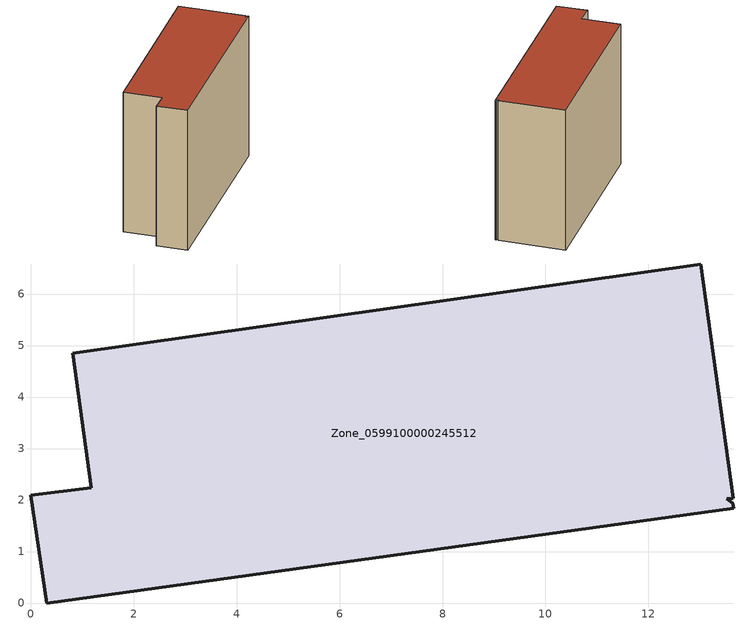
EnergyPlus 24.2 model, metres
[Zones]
Zone_0599100000245512
 floor ground (C_G): 13.02,6.58 13.64,2.04 13.52,2.02 13.64,1.94 13.66,1.84 0.31,0 0,2.1 1.18,2.23 0.82,4.85 z0
 wall outside (C_F): 13.66,1.84 13.64,1.94 13.52,2.02 13.64,2.04 13.02,6.58 0.82,4.85 1.18,2.23 0,2.1 0.31,0 13.66,1.84 z0:10.29
 roof outside (C_R): 13.64,2.04 13.02,6.58 0.82,4.85 1.18,2.23 0,2.1 0.31,0 13.66,1.84 13.64,1.94 13.52,2.02 z10.29
[BUILDING]
Pand.0599100000245512: North Axis=0; Terrain=City; Loads Convergence Tolerance Value=0.04; Temperature Convergence Tolerance Value=0.4; Solar Distribution=FullExterior; Maximum Number of Warmup Days=25; Minimum Number of Warmup Days=1
[Site:Location]
Rotterdam.The.Hague.AP_ZH_NLD Design_Conditions: Latitude=51.96; Longitude=4.45; Time Zone=1; Elevation=-4.5
[SITE:GROUNDTEMPERATURE:BUILDINGSURFACE]
18, 18, 18, 18, 18, 18, 18, 18, 18, 18, 18, 18
[MATERIAL] Thermal Absorptance=0.9; Solar Absorptance=0.7; Visible Absorptance=0.7
Name | Roughness | Thickness | Conductivity | Density | Specific Heat
G.TI.1946 | MediumSmooth | 0.15 | 1 | 540 | 1210
F.TI.1946 | Rough | 0.3 | 0.857143 | 1920 | 840
R.TI.1946 | MediumRough | 0.2 | 0.1 | 1500 | 1000
[CONSTRUCTION]
C_G: G.TI.1946
C_F: F.TI.1946
C_R: R.TI.1946
[ZONE]
Zone_0599100000245512: Type=1; Multiplier=1; Ceiling Height=Autocalculate; Volume=Autocalculate; Floor Area=autocalculate; Part of Total Floor Area=Yes
[ZONEINFILTRATION:DESIGNFLOWRATE]
Infil_Zone_0599100000245512: Zone or ZoneList or Space or SpaceList=Zone_0599100000245512; Schedule=AlwaysOn; Design Flow Rate Calculation Method=Flow/Area; Flow Rate per Floor Area=0.003; Constant Term Coefficient=1; Temperature Term Coefficient=0; Velocity Term Coefficient=0; Velocity Squared Term Coefficient=0
[HVACTEMPLATE:ZONE:IDEALLOADSAIRSYSTEM]
Zone_0599100000245512: Maximum Heating Supply Air Temperature=50; Minimum Cooling Supply Air Temperature=13; Maximum Heating Supply Air Humidity Ratio=0.0156; Minimum Cooling Supply Air Humidity Ratio=0.0077; Heating Limit=NoLimit; Cooling Limit=NoLimit; Dehumidification Control Type=ConstantSensibleHeatRatio; Cooling Sensible Heat Ratio=0.7; Dehumidification Setpoint=60; Humidification Control Type=None; Humidification Setpoint=30; Outdoor Air Method=None; Outdoor Air Flow Rate per Person=0.00944; Outdoor Air Flow Rate per Zone Floor Area=0; Outdoor Air Flow Rate per Zone=0; Demand Controlled Ventilation Type=None; Outdoor Air Economizer Type=NoEconomizer; Heat Recovery Type=None; Sensible Heat Recovery Effectiveness=0.7; Latent Heat Recovery Effectiveness=0.65
[ZONECONTROL:THERMOSTAT]
ThermostatControl_Zone_0599100000245512: Zone or ZoneList=Zone_0599100000245512; Control Type Schedule=DualSetpointControlType; Control 1=Thermostat_Zone_0599100000245512; Temperature Difference Between Cutout And Setpoint=0
[THERMOSTATSETPOINT:DUALSETPOINT]
Thermostat_Zone_0599100000245512: Heating Setpoint Temperature Schedule=HeatingSetpoint_Zone_0599100000245512; Cooling Setpoint Temperature Schedule=CoolingSetpoint_Zone_0599100000245512
[SCHEDULE:COMPACT]
HeatingSetpoint_Zone_0599100000245512: Through: 12/31, For: AllDays, Until: 24:00, 21
CoolingSetpoint_Zone_0599100000245512: Through: 12/31, For: AllDays, Until: 24:00, 24
DualSetpointControlType: Through: 12/31, For: AllDays, Until: 24:00, 4
AlwaysOn: Through: 12/31, For: AllDays, Until: 24:00, 1
